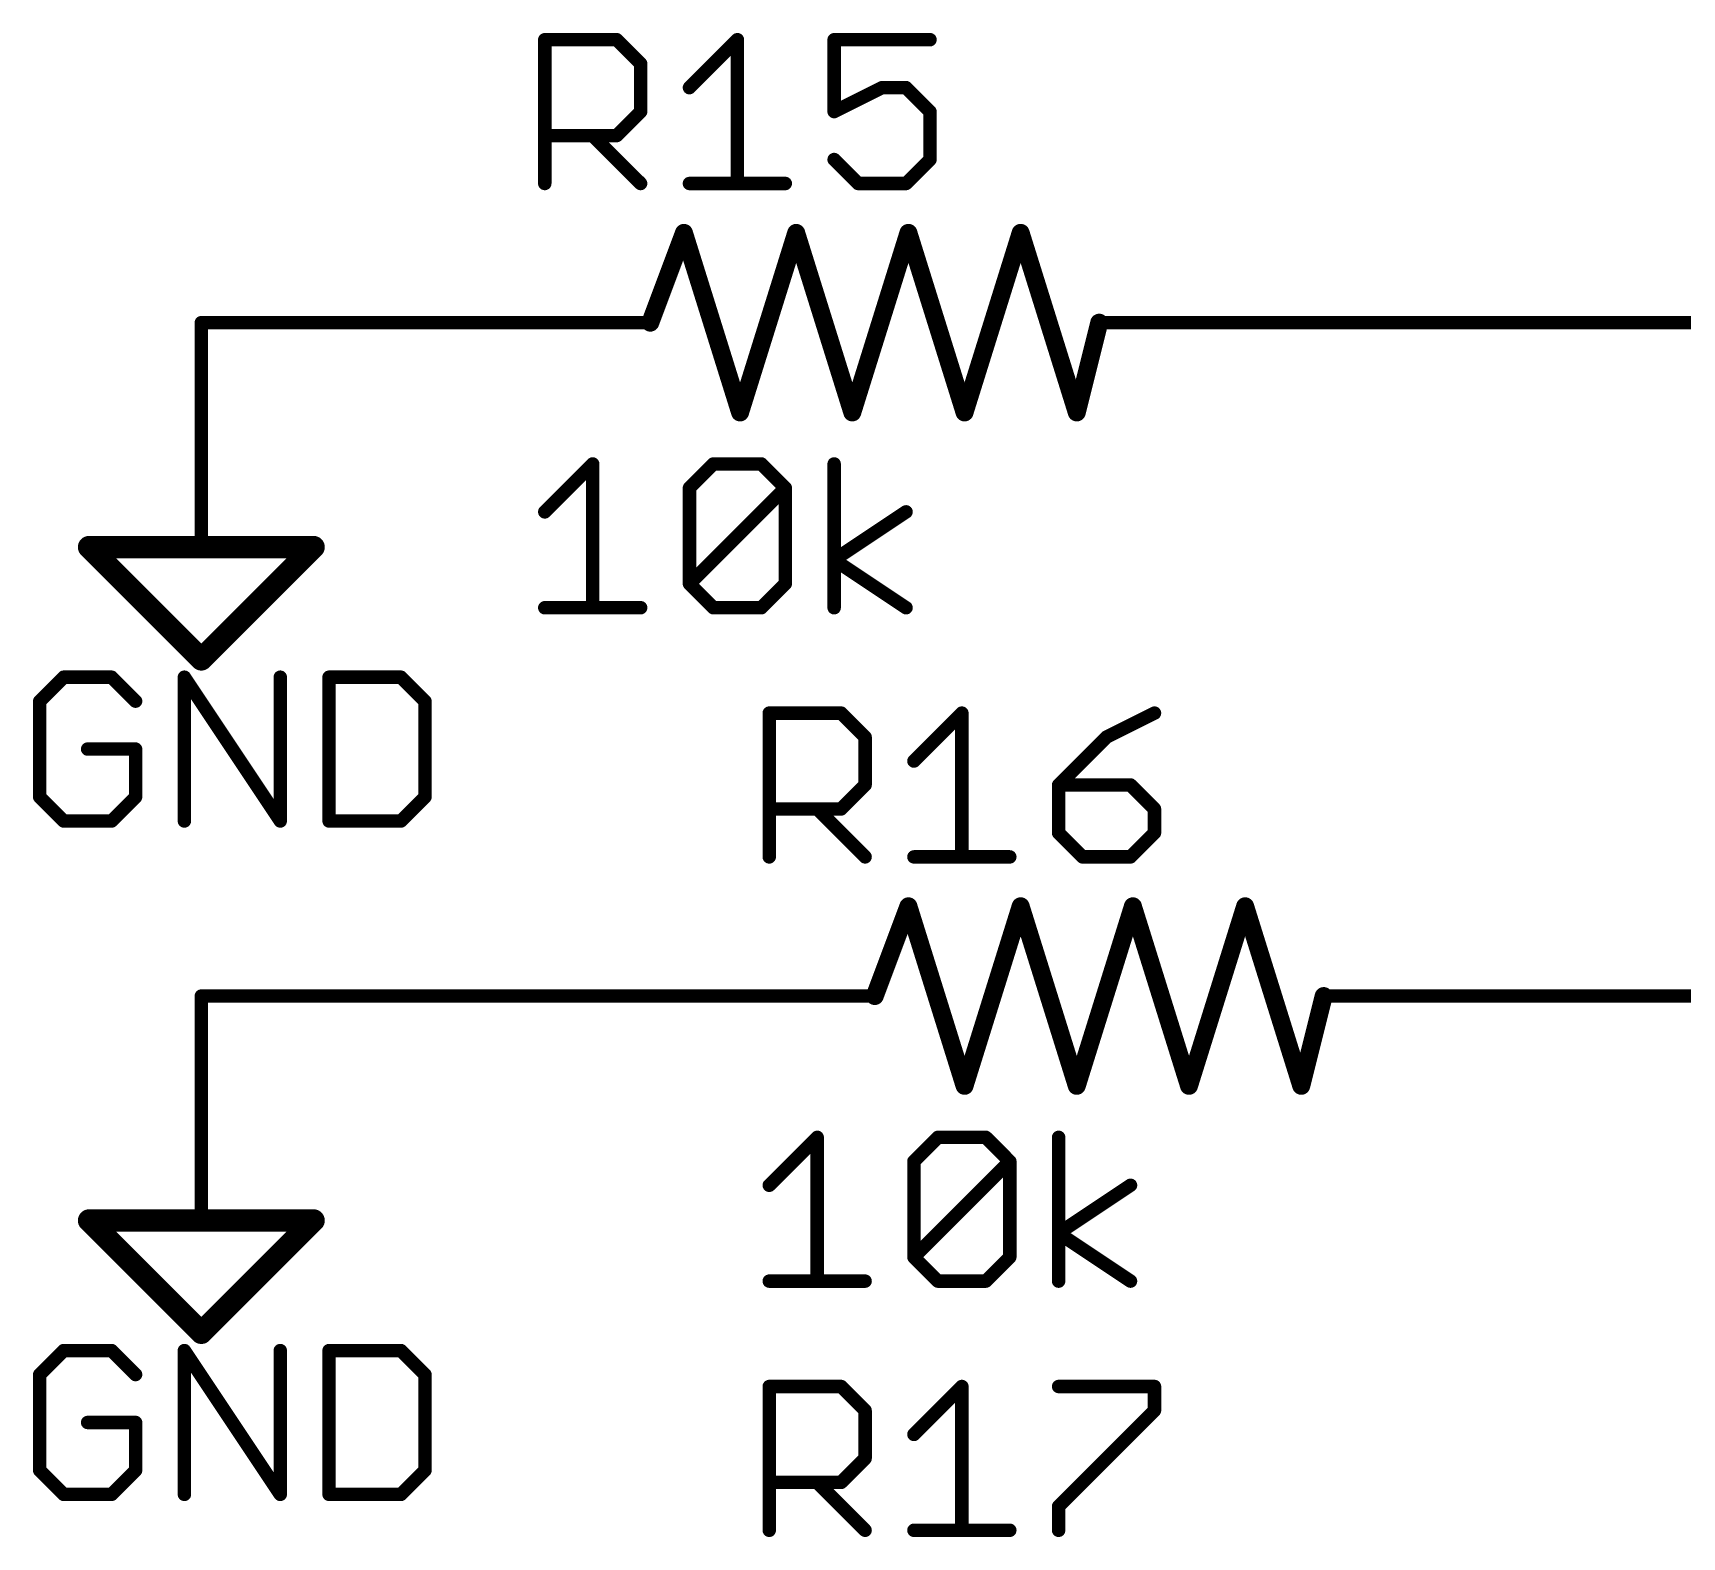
# Model space of a CAD drawing. Extents: x 6 to 173, y -6 to 152.
# Drawn here: x 5.71 to 24.37, y 16.74 to 33.76 of the extents above; entities that cross this region are included whole.
import ezdxf

# ---------------------------------------------------------------- set-up
doc = ezdxf.new("R2010")
doc.units = 0
for name, color, linetype in [('91', 94, 'CONTINUOUS'), ('94', 14, 'CONTINUOUS'), ('95', 251, 'CONTINUOUS'), ('96', 251, 'CONTINUOUS')]:
    doc.layers.add(name, color=color, linetype=linetype)

msp = doc.modelspace()

# ---------------------------------------------------------------- linework, layer by layer
at = {"layer": '91', "const_width": 0.1524}
for points in [[(10.16, 30.48), (7.62, 30.48)], [(35.56, 30.48), (20.32, 30.48)], [(12.7, 22.86), (7.62, 22.86)], [(22.86, 22.86), (33.02, 22.86)]]:
    msp.add_lwpolyline(points, dxfattribs=at)
at = {"layer": '91', "const_width": 0.0762}
for points in [[(7.62, 30.5181, 1), (7.62, 30.4419)], [(10.16, 30.4419, 1), (10.16, 30.5181)], [(20.32, 30.5181, 1), (20.32, 30.4419)], [(7.62, 22.8981, 1), (7.62, 22.8219)], [(12.7, 22.8219, 1), (12.7, 22.8981)], [(22.86, 22.8981, 1), (22.86, 22.8219)]]:
    msp.add_lwpolyline(points, format="xyb", dxfattribs=at)
at = {"layer": '94'}
for points, const_width in [([(12.7, 30.48), (13.081, 31.496)], 0.2032), ([(13.081, 31.496), (13.716, 29.464)], 0.2032), ([(13.716, 29.464), (14.351, 31.496)], 0.2032), ([(14.351, 31.496), (14.986, 29.464)], 0.2032), ([(14.986, 29.464), (15.621, 31.496)], 0.2032), ([(15.621, 31.496), (16.256, 29.464)], 0.2032), ([(16.256, 29.464), (16.891, 31.496)], 0.2032), ([(16.891, 31.496), (17.526, 29.464)], 0.2032), ([(7.62, 30.48), (7.62, 27.94)], 0.1524), ([(10.16, 30.48), (12.7, 30.48)], 0.1524), ([(17.526, 29.464), (17.78, 30.48)], 0.2032), ([(20.32, 30.48), (17.78, 30.48)], 0.1524), ([(6.35, 27.94), (8.89, 27.94)], 0.254), ([(7.62, 26.67), (6.35, 27.94)], 0.254), ([(8.89, 27.94), (7.62, 26.67)], 0.254), ([(15.24, 22.86), (15.621, 23.876)], 0.2032), ([(15.621, 23.876), (16.256, 21.844)], 0.2032), ([(16.256, 21.844), (16.891, 23.876)], 0.2032), ([(16.891, 23.876), (17.526, 21.844)], 0.2032), ([(17.526, 21.844), (18.161, 23.876)], 0.2032), ([(18.161, 23.876), (18.796, 21.844)], 0.2032), ([(18.796, 21.844), (19.431, 23.876)], 0.2032), ([(19.431, 23.876), (20.066, 21.844)], 0.2032), ([(20.066, 21.844), (20.32, 22.86)], 0.2032), ([(7.62, 22.86), (7.62, 20.32)], 0.1524), ([(12.7, 22.86), (15.24, 22.86)], 0.1524), ([(22.86, 22.86), (20.32, 22.86)], 0.1524), ([(6.35, 20.32), (8.89, 20.32)], 0.254), ([(7.62, 19.05), (6.35, 20.32)], 0.254), ([(8.89, 20.32), (7.62, 19.05)], 0.254)]:
    msp.add_lwpolyline(points, dxfattribs=dict(at, const_width=const_width))
for points, const_width in [([(13.1295, 31.5112, 1), (13.0325, 31.4808)], 0.1016), ([(13.1286, 31.4782, 1), (13.0334, 31.5138)], 0.1016), ([(14.3995, 31.5112, 1), (14.3025, 31.4808)], 0.1016), ([(14.3995, 31.4808, 1), (14.3025, 31.5112)], 0.1016), ([(15.6695, 31.5112, 1), (15.5725, 31.4808)], 0.1016), ([(15.6695, 31.4808, 1), (15.5725, 31.5112)], 0.1016), ([(16.9395, 31.5112, 1), (16.8425, 31.4808)], 0.1016), ([(16.9395, 31.4808, 1), (16.8425, 31.5112)], 0.1016), ([(7.6581, 30.48, 1), (7.5819, 30.48)], 0.0762), ([(10.16, 30.5181, 1), (10.16, 30.4419)], 0.0762), ([(12.6524, 30.4978, 1), (12.7476, 30.4622)], 0.1016), ([(12.7, 30.4419, 1), (12.7, 30.5181)], 0.0762), ([(17.8293, 30.4677, 1), (17.7307, 30.4923)], 0.1016), ([(17.78, 30.5181, 1), (17.78, 30.4419)], 0.0762), ([(20.32, 30.4419, 1), (20.32, 30.5181)], 0.0762), ([(13.6675, 29.4792, 1), (13.7645, 29.4488)], 0.1016), ([(13.6675, 29.4488, 1), (13.7645, 29.4792)], 0.1016), ([(14.9375, 29.4792, 1), (15.0345, 29.4488)], 0.1016), ([(14.9375, 29.4488, 1), (15.0345, 29.4792)], 0.1016), ([(16.2075, 29.4792, 1), (16.3045, 29.4488)], 0.1016), ([(16.2075, 29.4488, 1), (16.3045, 29.4792)], 0.1016), ([(17.4767, 29.4763, 1), (17.5753, 29.4517)], 0.1016), ([(17.4775, 29.4488, 1), (17.5745, 29.4792)], 0.1016), ([(6.35, 28.0035, 1), (6.35, 27.8765)], 0.127), ([(6.3949, 27.9849, 1), (6.3051, 27.8951)], 0.127), ([(8.9349, 27.8951, 1), (8.8451, 27.9849)], 0.127), ([(8.89, 27.8765, 1), (8.89, 28.0035)], 0.127), ([(7.5819, 27.94, 1), (7.6581, 27.94)], 0.0762), ([(7.5751, 26.7149, 1), (7.6649, 26.6251)], 0.127), ([(7.5751, 26.6251, 1), (7.6649, 26.7149)], 0.127), ([(15.6695, 23.8912, 1), (15.5725, 23.8608)], 0.1016), ([(15.6686, 23.8582, 1), (15.5734, 23.8938)], 0.1016), ([(16.9395, 23.8912, 1), (16.8425, 23.8608)], 0.1016), ([(16.9395, 23.8608, 1), (16.8425, 23.8912)], 0.1016), ([(18.2095, 23.8912, 1), (18.1125, 23.8608)], 0.1016), ([(18.2095, 23.8608, 1), (18.1125, 23.8912)], 0.1016), ([(19.4795, 23.8912, 1), (19.3825, 23.8608)], 0.1016), ([(19.4795, 23.8608, 1), (19.3825, 23.8912)], 0.1016), ([(20.3693, 22.8477, 1), (20.2707, 22.8723)], 0.1016), ([(7.6581, 22.86, 1), (7.5819, 22.86)], 0.0762), ([(12.7, 22.8981, 1), (12.7, 22.8219)], 0.0762), ([(15.1924, 22.8778, 1), (15.2876, 22.8422)], 0.1016), ([(15.24, 22.8219, 1), (15.24, 22.8981)], 0.0762), ([(20.32, 22.8981, 1), (20.32, 22.8219)], 0.0762), ([(22.86, 22.8219, 1), (22.86, 22.8981)], 0.0762), ([(16.2075, 21.8592, 1), (16.3045, 21.8288)], 0.1016), ([(16.2075, 21.8288, 1), (16.3045, 21.8592)], 0.1016), ([(17.4775, 21.8592, 1), (17.5745, 21.8288)], 0.1016), ([(17.4775, 21.8288, 1), (17.5745, 21.8592)], 0.1016), ([(18.7475, 21.8592, 1), (18.8445, 21.8288)], 0.1016), ([(18.7475, 21.8288, 1), (18.8445, 21.8592)], 0.1016), ([(20.0167, 21.8563, 1), (20.1153, 21.8317)], 0.1016), ([(20.0175, 21.8288, 1), (20.1145, 21.8592)], 0.1016), ([(6.35, 20.3835, 1), (6.35, 20.2565)], 0.127), ([(6.3949, 20.3649, 1), (6.3051, 20.2751)], 0.127), ([(7.5819, 20.32, 1), (7.6581, 20.32)], 0.0762), ([(8.9349, 20.2751, 1), (8.8451, 20.3649)], 0.127), ([(8.89, 20.2565, 1), (8.89, 20.3835)], 0.127), ([(7.5751, 19.0949, 1), (7.6649, 19.0051)], 0.127), ([(7.5751, 19.0051, 1), (7.6649, 19.0949)], 0.127)]:
    msp.add_lwpolyline(points, format="xyb", dxfattribs=dict(at, const_width=const_width))
at = {"layer": '95', "const_width": 0.1524}
for points in [[(11.5062, 32.0548), (11.5062, 33.6818)], [(11.5062, 33.6818), (12.3197, 33.6818)], [(12.3197, 33.6818), (12.5909, 33.4106)], [(13.1434, 33.1395), (13.6857, 33.6818)], [(13.6857, 33.6818), (13.6857, 32.0548)], [(15.8652, 33.6818), (14.7805, 33.6818)], [(14.7805, 33.6818), (14.7805, 32.8683)], [(12.5909, 33.4106), (12.5909, 32.8683)], [(14.7805, 32.8683), (15.3228, 33.1395)], [(15.3228, 33.1395), (15.594, 33.1395)], [(15.594, 33.1395), (15.8652, 32.8683)], [(12.5909, 32.8683), (12.3197, 32.5971)], [(15.8652, 32.8683), (15.8652, 32.326)], [(12.3197, 32.5971), (11.5062, 32.5971)], [(12.0485, 32.5971), (12.5909, 32.0548)], [(15.0517, 32.0548), (14.7805, 32.326)], [(15.8652, 32.326), (15.594, 32.0548)], [(13.1434, 32.0548), (14.228, 32.0548)], [(15.594, 32.0548), (15.0517, 32.0548)], [(14.0462, 24.4348), (14.0462, 26.0618)], [(14.0462, 26.0618), (14.8597, 26.0618)], [(14.8597, 26.0618), (15.1309, 25.7906)], [(15.6834, 25.5195), (16.2257, 26.0618)], [(16.2257, 26.0618), (16.2257, 24.4348)], [(18.4052, 26.0618), (17.8628, 25.7906)], [(15.1309, 25.7906), (15.1309, 25.2483)], [(17.8628, 25.7906), (17.3205, 25.2483)], [(15.1309, 25.2483), (14.8597, 24.9771)], [(17.3205, 25.2483), (17.3205, 24.706)], [(18.134, 25.2483), (17.3205, 25.2483)], [(18.4052, 24.9771), (18.134, 25.2483)], [(14.8597, 24.9771), (14.0462, 24.9771)], [(14.5885, 24.9771), (15.1309, 24.4348)], [(18.4052, 24.706), (18.4052, 24.9771)], [(17.3205, 24.706), (17.5917, 24.4348)], [(18.134, 24.4348), (18.4052, 24.706)], [(15.6834, 24.4348), (16.768, 24.4348)], [(17.5917, 24.4348), (18.134, 24.4348)], [(14.0462, 16.8148), (14.0462, 18.4418)], [(14.0462, 18.4418), (14.8597, 18.4418)], [(14.8597, 18.4418), (15.1309, 18.1706)], [(15.6834, 17.8995), (16.2257, 18.4418)], [(16.2257, 18.4418), (16.2257, 16.8148)], [(17.3205, 18.4418), (18.4052, 18.4418)], [(18.4052, 18.4418), (18.4052, 18.1706)], [(15.1309, 18.1706), (15.1309, 17.6283)], [(18.4052, 18.1706), (17.3205, 17.086)], [(15.1309, 17.6283), (14.8597, 17.3571)], [(14.8597, 17.3571), (14.0462, 17.3571)], [(14.5885, 17.3571), (15.1309, 16.8148)], [(17.3205, 17.086), (17.3205, 16.8148)], [(15.6834, 16.8148), (16.768, 16.8148)]]:
    msp.add_lwpolyline(points, dxfattribs=at)
at = {"layer": '95', "const_width": 0.0762}
for points in [[(11.5443, 33.6818, 1), (11.4681, 33.6818)], [(11.5062, 33.7199, 1), (11.5062, 33.6437)], [(12.3466, 33.7087, 1), (12.2928, 33.6548)], [(12.3197, 33.6437, 1), (12.3197, 33.7199)], [(13.7238, 33.6818, 1), (13.6476, 33.6818)], [(13.7126, 33.6548, 1), (13.6587, 33.7087)], [(14.7805, 33.7199, 1), (14.7805, 33.6437)], [(14.8186, 33.6818, 1), (14.7424, 33.6818)], [(15.8652, 33.6437, 1), (15.8652, 33.7199)], [(12.629, 33.4106, 1), (12.5528, 33.4106)], [(12.5639, 33.3837, 1), (12.6178, 33.4376)], [(15.3228, 33.1776, 1), (15.3228, 33.1014)], [(15.3399, 33.1054, 1), (15.3058, 33.1735)], [(15.6209, 33.1664, 1), (15.5671, 33.1125)], [(15.594, 33.1014, 1), (15.594, 33.1776)], [(13.1164, 33.1664, 1), (13.1703, 33.1125)], [(12.5528, 32.8683, 1), (12.629, 32.8683)], [(12.6178, 32.8414, 1), (12.5639, 32.8952)], [(14.7635, 32.9024, 1), (14.7976, 32.8342)], [(14.7424, 32.8683, 1), (14.8186, 32.8683)], [(15.9033, 32.8683, 1), (15.8271, 32.8683)], [(15.8382, 32.8414, 1), (15.8921, 32.8952)], [(11.5062, 32.6352, 1), (11.5062, 32.559)], [(12.0755, 32.6241, 1), (12.0216, 32.5702)], [(12.2928, 32.6241, 1), (12.3466, 32.5702)], [(12.3197, 32.559, 1), (12.3197, 32.6352)], [(14.8075, 32.3529, 1), (14.7536, 32.299)], [(15.8271, 32.326, 1), (15.9033, 32.326)], [(15.8921, 32.299, 1), (15.8382, 32.3529)], [(12.5639, 32.0279, 1), (12.6178, 32.0817)], [(13.1434, 32.0929, 1), (13.1434, 32.0167)], [(14.228, 32.0167, 1), (14.228, 32.0929)], [(15.0517, 32.0929, 1), (15.0517, 32.0167)], [(15.0247, 32.0279, 1), (15.0786, 32.0817)], [(15.5671, 32.0817, 1), (15.6209, 32.0279)], [(15.594, 32.0167, 1), (15.594, 32.0929)], [(11.4681, 32.0548, 1), (11.5443, 32.0548)], [(13.6476, 32.0548, 1), (13.7238, 32.0548)], [(14.0843, 26.0618, 1), (14.0081, 26.0618)], [(14.0462, 26.0999, 1), (14.0462, 26.0237)], [(14.8866, 26.0887, 1), (14.8328, 26.0348)], [(14.8597, 26.0237, 1), (14.8597, 26.0999)], [(16.2638, 26.0618, 1), (16.1876, 26.0618)], [(16.2526, 26.0348, 1), (16.1987, 26.0887)], [(18.4222, 26.0277, 1), (18.3881, 26.0959)], [(15.169, 25.7906, 1), (15.0928, 25.7906)], [(15.1039, 25.7637, 1), (15.1578, 25.8176)], [(17.8458, 25.8247, 1), (17.8799, 25.7565)], [(17.8898, 25.7637, 1), (17.8359, 25.8176)], [(15.6564, 25.5464, 1), (15.7103, 25.4925)], [(15.0928, 25.2483, 1), (15.169, 25.2483)], [(15.1578, 25.2214, 1), (15.1039, 25.2752)], [(17.3586, 25.2483, 1), (17.2824, 25.2483)], [(17.3205, 25.2864, 1), (17.3205, 25.2102)], [(17.2936, 25.2752, 1), (17.3475, 25.2214)], [(18.1609, 25.2752, 1), (18.1071, 25.2214)], [(18.134, 25.2102, 1), (18.134, 25.2864)], [(14.0462, 25.0152, 1), (14.0462, 24.939)], [(14.6155, 25.0041, 1), (14.5616, 24.9502)], [(14.8328, 25.0041, 1), (14.8866, 24.9502)], [(14.8597, 24.939, 1), (14.8597, 25.0152)], [(18.4433, 24.9771, 1), (18.3671, 24.9771)], [(18.3782, 24.9502, 1), (18.4321, 25.0041)], [(17.3475, 24.7329, 1), (17.2936, 24.679)], [(17.2824, 24.706, 1), (17.3586, 24.706)], [(18.3671, 24.706, 1), (18.4433, 24.706)], [(18.4321, 24.679, 1), (18.3782, 24.7329)], [(14.0081, 24.4348, 1), (14.0843, 24.4348)], [(15.1039, 24.4079, 1), (15.1578, 24.4617)], [(15.6834, 24.4729, 1), (15.6834, 24.3967)], [(16.1876, 24.4348, 1), (16.2638, 24.4348)], [(16.768, 24.3967, 1), (16.768, 24.4729)], [(17.5917, 24.4729, 1), (17.5917, 24.3967)], [(17.5647, 24.4079, 1), (17.6186, 24.4617)], [(18.1071, 24.4617, 1), (18.1609, 24.4079)], [(18.134, 24.3967, 1), (18.134, 24.4729)], [(14.0843, 18.4418, 1), (14.0081, 18.4418)], [(14.0462, 18.4799, 1), (14.0462, 18.4037)], [(14.8866, 18.4687, 1), (14.8328, 18.4148)], [(14.8597, 18.4037, 1), (14.8597, 18.4799)], [(16.2638, 18.4418, 1), (16.1876, 18.4418)], [(16.2526, 18.4148, 1), (16.1987, 18.4687)], [(17.3205, 18.4799, 1), (17.3205, 18.4037)], [(18.4433, 18.4418, 1), (18.3671, 18.4418)], [(18.4052, 18.4037, 1), (18.4052, 18.4799)], [(15.169, 18.1706, 1), (15.0928, 18.1706)], [(15.1039, 18.1437, 1), (15.1578, 18.1976)], [(18.3671, 18.1706, 1), (18.4433, 18.1706)], [(18.4321, 18.1437, 1), (18.3782, 18.1976)], [(15.6564, 17.9264, 1), (15.7103, 17.8725)], [(15.0928, 17.6283, 1), (15.169, 17.6283)], [(15.1578, 17.6014, 1), (15.1039, 17.6552)], [(14.0462, 17.3952, 1), (14.0462, 17.319)], [(14.6155, 17.3841, 1), (14.5616, 17.3302)], [(14.8328, 17.3841, 1), (14.8866, 17.3302)], [(14.8597, 17.319, 1), (14.8597, 17.3952)], [(17.3586, 17.086, 1), (17.2824, 17.086)], [(17.2936, 17.1129, 1), (17.3475, 17.059)], [(14.0081, 16.8148, 1), (14.0843, 16.8148)], [(15.1039, 16.7879, 1), (15.1578, 16.8417)], [(15.6834, 16.8529, 1), (15.6834, 16.7767)], [(16.1876, 16.8148, 1), (16.2638, 16.8148)], [(16.768, 16.7767, 1), (16.768, 16.8529)], [(17.2824, 16.8148, 1), (17.3586, 16.8148)]]:
    msp.add_lwpolyline(points, format="xyb", dxfattribs=at)
at = {"layer": '96', "const_width": 0.1524}
for points in [[(11.5062, 28.3389), (12.0485, 28.8812)], [(12.0485, 28.8812), (12.0485, 27.2542)], [(13.1434, 28.61), (13.4145, 28.8812)], [(13.4145, 28.8812), (13.9569, 28.8812)], [(13.9569, 28.8812), (14.228, 28.61)], [(14.7805, 27.2542), (14.7805, 28.8812)], [(13.1434, 27.5254), (13.1434, 28.61)], [(13.1434, 27.5254), (14.228, 28.61)], [(14.228, 28.61), (14.228, 27.5254)], [(14.7805, 27.7965), (15.594, 28.3389)], [(15.594, 27.2542), (14.7805, 27.7965)], [(13.4145, 27.2542), (13.1434, 27.5254)], [(14.228, 27.5254), (13.9569, 27.2542)], [(11.5062, 27.2542), (12.5909, 27.2542)], [(13.9569, 27.2542), (13.4145, 27.2542)], [(6.0624, 26.4682), (5.7912, 26.197)], [(6.6047, 26.4682), (6.0624, 26.4682)], [(6.8759, 26.197), (6.6047, 26.4682)], [(7.4284, 24.8412), (7.4284, 26.4682)], [(7.4284, 26.4682), (8.513, 24.8412)], [(8.513, 24.8412), (8.513, 26.4682)], [(9.0655, 26.4682), (9.0655, 24.8412)], [(9.879, 26.4682), (9.0655, 26.4682)], [(10.1502, 26.197), (9.879, 26.4682)], [(5.7912, 26.197), (5.7912, 25.1124)], [(10.1502, 25.1124), (10.1502, 26.197)], [(6.8759, 25.6547), (6.3335, 25.6547)], [(6.8759, 25.1124), (6.8759, 25.6547)], [(5.7912, 25.1124), (6.0624, 24.8412)], [(6.6047, 24.8412), (6.8759, 25.1124)], [(9.879, 24.8412), (10.1502, 25.1124)], [(6.0624, 24.8412), (6.6047, 24.8412)], [(9.0655, 24.8412), (9.879, 24.8412)], [(14.0462, 20.7189), (14.5885, 21.2612)], [(14.5885, 21.2612), (14.5885, 19.6342)], [(15.6834, 20.99), (15.9545, 21.2612)], [(15.9545, 21.2612), (16.4969, 21.2612)], [(16.4969, 21.2612), (16.768, 20.99)], [(17.3205, 19.6342), (17.3205, 21.2612)], [(15.6834, 19.9054), (15.6834, 20.99)], [(15.6834, 19.9054), (16.768, 20.99)], [(16.768, 20.99), (16.768, 19.9054)], [(17.3205, 20.1765), (18.134, 20.7189)], [(18.134, 19.6342), (17.3205, 20.1765)], [(15.9545, 19.6342), (15.6834, 19.9054)], [(16.768, 19.9054), (16.4969, 19.6342)], [(14.0462, 19.6342), (15.1309, 19.6342)], [(16.4969, 19.6342), (15.9545, 19.6342)], [(6.0624, 18.8482), (5.7912, 18.577)], [(6.6047, 18.8482), (6.0624, 18.8482)], [(6.8759, 18.577), (6.6047, 18.8482)], [(7.4284, 17.2212), (7.4284, 18.8482)], [(7.4284, 18.8482), (8.513, 17.2212)], [(8.513, 17.2212), (8.513, 18.8482)], [(9.0655, 18.8482), (9.0655, 17.2212)], [(9.879, 18.8482), (9.0655, 18.8482)], [(10.1502, 18.577), (9.879, 18.8482)], [(5.7912, 18.577), (5.7912, 17.4924)], [(10.1502, 17.4924), (10.1502, 18.577)], [(6.8759, 18.0347), (6.3335, 18.0347)], [(6.8759, 17.4924), (6.8759, 18.0347)], [(5.7912, 17.4924), (6.0624, 17.2212)], [(6.6047, 17.2212), (6.8759, 17.4924)], [(9.879, 17.2212), (10.1502, 17.4924)], [(6.0624, 17.2212), (6.6047, 17.2212)], [(9.0655, 17.2212), (9.879, 17.2212)]]:
    msp.add_lwpolyline(points, dxfattribs=at)
at = {"layer": '96', "const_width": 0.0762}
for points in [[(12.0866, 28.8812, 1), (12.0104, 28.8812)], [(12.0755, 28.8542, 1), (12.0216, 28.9081)], [(13.4145, 28.9193, 1), (13.4145, 28.8431)], [(13.4415, 28.8542, 1), (13.3876, 28.9081)], [(13.9838, 28.9081, 1), (13.9299, 28.8542)], [(13.9569, 28.8431, 1), (13.9569, 28.9193)], [(14.8186, 28.8812, 1), (14.7424, 28.8812)], [(13.1164, 28.637, 1), (13.1703, 28.5831)], [(13.1815, 28.61, 1), (13.1053, 28.61)], [(14.2661, 28.61, 1), (14.1899, 28.61)], [(14.255, 28.5831, 1), (14.2011, 28.637)], [(14.2011, 28.5831, 1), (14.255, 28.637)], [(11.4793, 28.3658, 1), (11.5331, 28.3119)], [(15.6151, 28.3072, 1), (15.5729, 28.3706)], [(14.8016, 27.8282, 1), (14.7594, 27.7648)], [(14.7594, 27.8282, 1), (14.8016, 27.7648)], [(13.1703, 27.5523, 1), (13.1164, 27.4984)], [(13.1164, 27.5523, 1), (13.1703, 27.4984)], [(13.1053, 27.5254, 1), (13.1815, 27.5254)], [(14.1899, 27.5254, 1), (14.2661, 27.5254)], [(14.255, 27.4984, 1), (14.2011, 27.5523)], [(11.5062, 27.2923, 1), (11.5062, 27.2161)], [(12.0104, 27.2542, 1), (12.0866, 27.2542)], [(12.5909, 27.2161, 1), (12.5909, 27.2923)], [(13.4145, 27.2923, 1), (13.4145, 27.2161)], [(13.3876, 27.2273, 1), (13.4415, 27.2811)], [(13.9299, 27.2811, 1), (13.9838, 27.2273)], [(13.9569, 27.2161, 1), (13.9569, 27.2923)], [(14.7424, 27.2542, 1), (14.8186, 27.2542)], [(15.5729, 27.2225, 1), (15.6151, 27.2859)], [(6.0624, 26.5063, 1), (6.0624, 26.4301)], [(6.0893, 26.4412, 1), (6.0354, 26.4951)], [(6.6316, 26.4951, 1), (6.5778, 26.4412)], [(6.6047, 26.4301, 1), (6.6047, 26.5063)], [(7.4665, 26.4682, 1), (7.3903, 26.4682)], [(7.4601, 26.4893, 1), (7.3967, 26.4471)], [(8.5511, 26.4682, 1), (8.4749, 26.4682)], [(9.1036, 26.4682, 1), (9.0274, 26.4682)], [(9.0655, 26.5063, 1), (9.0655, 26.4301)], [(9.9059, 26.4951, 1), (9.8521, 26.4412)], [(9.879, 26.4301, 1), (9.879, 26.5063)], [(5.8293, 26.197, 1), (5.7531, 26.197)], [(5.7643, 26.224, 1), (5.8181, 26.1701)], [(6.8489, 26.1701, 1), (6.9028, 26.224)], [(10.1883, 26.197, 1), (10.1121, 26.197)], [(10.1232, 26.1701, 1), (10.1771, 26.224)], [(6.3335, 25.6928, 1), (6.3335, 25.6166)], [(6.914, 25.6547, 1), (6.8378, 25.6547)], [(6.8759, 25.6166, 1), (6.8759, 25.6928)], [(5.8181, 25.1393, 1), (5.7643, 25.0854)], [(5.7531, 25.1124, 1), (5.8293, 25.1124)], [(6.8378, 25.1124, 1), (6.914, 25.1124)], [(6.9028, 25.0854, 1), (6.8489, 25.1393)], [(10.1121, 25.1124, 1), (10.1883, 25.1124)], [(10.1771, 25.0854, 1), (10.1232, 25.1393)], [(6.0624, 24.8793, 1), (6.0624, 24.8031)], [(6.0354, 24.8143, 1), (6.0893, 24.8681)], [(6.5778, 24.8681, 1), (6.6316, 24.8143)], [(6.6047, 24.8031, 1), (6.6047, 24.8793)], [(7.3903, 24.8412, 1), (7.4665, 24.8412)], [(8.4749, 24.8412, 1), (8.5511, 24.8412)], [(8.4813, 24.8201, 1), (8.5447, 24.8623)], [(9.0655, 24.8793, 1), (9.0655, 24.8031)], [(9.0274, 24.8412, 1), (9.1036, 24.8412)], [(9.8521, 24.8681, 1), (9.9059, 24.8143)], [(9.879, 24.8031, 1), (9.879, 24.8793)], [(14.6266, 21.2612, 1), (14.5504, 21.2612)], [(14.6155, 21.2342, 1), (14.5616, 21.2881)], [(15.9545, 21.2993, 1), (15.9545, 21.2231)], [(15.9815, 21.2342, 1), (15.9276, 21.2881)], [(16.5238, 21.2881, 1), (16.4699, 21.2342)], [(16.4969, 21.2231, 1), (16.4969, 21.2993)], [(17.3586, 21.2612, 1), (17.2824, 21.2612)], [(15.6564, 21.017, 1), (15.7103, 20.9631)], [(15.7215, 20.99, 1), (15.6453, 20.99)], [(16.8061, 20.99, 1), (16.7299, 20.99)], [(16.795, 20.9631, 1), (16.7411, 21.017)], [(16.7411, 20.9631, 1), (16.795, 21.017)], [(14.0193, 20.7458, 1), (14.0731, 20.6919)], [(18.1551, 20.6872, 1), (18.1129, 20.7506)], [(17.3416, 20.2082, 1), (17.2994, 20.1448)], [(17.2994, 20.2082, 1), (17.3416, 20.1448)], [(15.7103, 19.9323, 1), (15.6564, 19.8784)], [(15.6564, 19.9323, 1), (15.7103, 19.8784)], [(16.795, 19.8784, 1), (16.7411, 19.9323)], [(15.6453, 19.9054, 1), (15.7215, 19.9054)], [(16.7299, 19.9054, 1), (16.8061, 19.9054)], [(14.0462, 19.6723, 1), (14.0462, 19.5961)], [(14.5504, 19.6342, 1), (14.6266, 19.6342)], [(15.1309, 19.5961, 1), (15.1309, 19.6723)], [(15.9545, 19.6723, 1), (15.9545, 19.5961)], [(15.9276, 19.6073, 1), (15.9815, 19.6611)], [(16.4699, 19.6611, 1), (16.5238, 19.6073)], [(16.4969, 19.5961, 1), (16.4969, 19.6723)], [(17.2824, 19.6342, 1), (17.3586, 19.6342)], [(18.1129, 19.6025, 1), (18.1551, 19.6659)], [(6.0624, 18.8863, 1), (6.0624, 18.8101)], [(6.0893, 18.8212, 1), (6.0354, 18.8751)], [(6.6316, 18.8751, 1), (6.5778, 18.8212)], [(6.6047, 18.8101, 1), (6.6047, 18.8863)], [(7.4665, 18.8482, 1), (7.3903, 18.8482)], [(7.4601, 18.8693, 1), (7.3967, 18.8271)], [(8.5511, 18.8482, 1), (8.4749, 18.8482)], [(9.1036, 18.8482, 1), (9.0274, 18.8482)], [(9.0655, 18.8863, 1), (9.0655, 18.8101)], [(9.9059, 18.8751, 1), (9.8521, 18.8212)], [(9.879, 18.8101, 1), (9.879, 18.8863)], [(5.8293, 18.577, 1), (5.7531, 18.577)], [(5.7643, 18.604, 1), (5.8181, 18.5501)], [(6.8489, 18.5501, 1), (6.9028, 18.604)], [(10.1883, 18.577, 1), (10.1121, 18.577)], [(10.1232, 18.5501, 1), (10.1771, 18.604)], [(6.3335, 18.0728, 1), (6.3335, 17.9966)], [(6.914, 18.0347, 1), (6.8378, 18.0347)], [(6.8759, 17.9966, 1), (6.8759, 18.0728)], [(5.8181, 17.5193, 1), (5.7643, 17.4654)], [(6.9028, 17.4654, 1), (6.8489, 17.5193)], [(10.1771, 17.4654, 1), (10.1232, 17.5193)], [(5.7531, 17.4924, 1), (5.8293, 17.4924)], [(6.8378, 17.4924, 1), (6.914, 17.4924)], [(10.1121, 17.4924, 1), (10.1883, 17.4924)], [(6.0624, 17.2593, 1), (6.0624, 17.1831)], [(6.0354, 17.1943, 1), (6.0893, 17.2481)], [(6.5778, 17.2481, 1), (6.6316, 17.1943)], [(6.6047, 17.1831, 1), (6.6047, 17.2593)], [(7.3903, 17.2212, 1), (7.4665, 17.2212)], [(8.4749, 17.2212, 1), (8.5511, 17.2212)], [(8.4813, 17.2001, 1), (8.5447, 17.2423)], [(9.0655, 17.2593, 1), (9.0655, 17.1831)], [(9.0274, 17.2212, 1), (9.1036, 17.2212)], [(9.8521, 17.2481, 1), (9.9059, 17.1943)], [(9.879, 17.1831, 1), (9.879, 17.2593)]]:
    msp.add_lwpolyline(points, format="xyb", dxfattribs=at)

doc.saveas('drawing.dxf')
